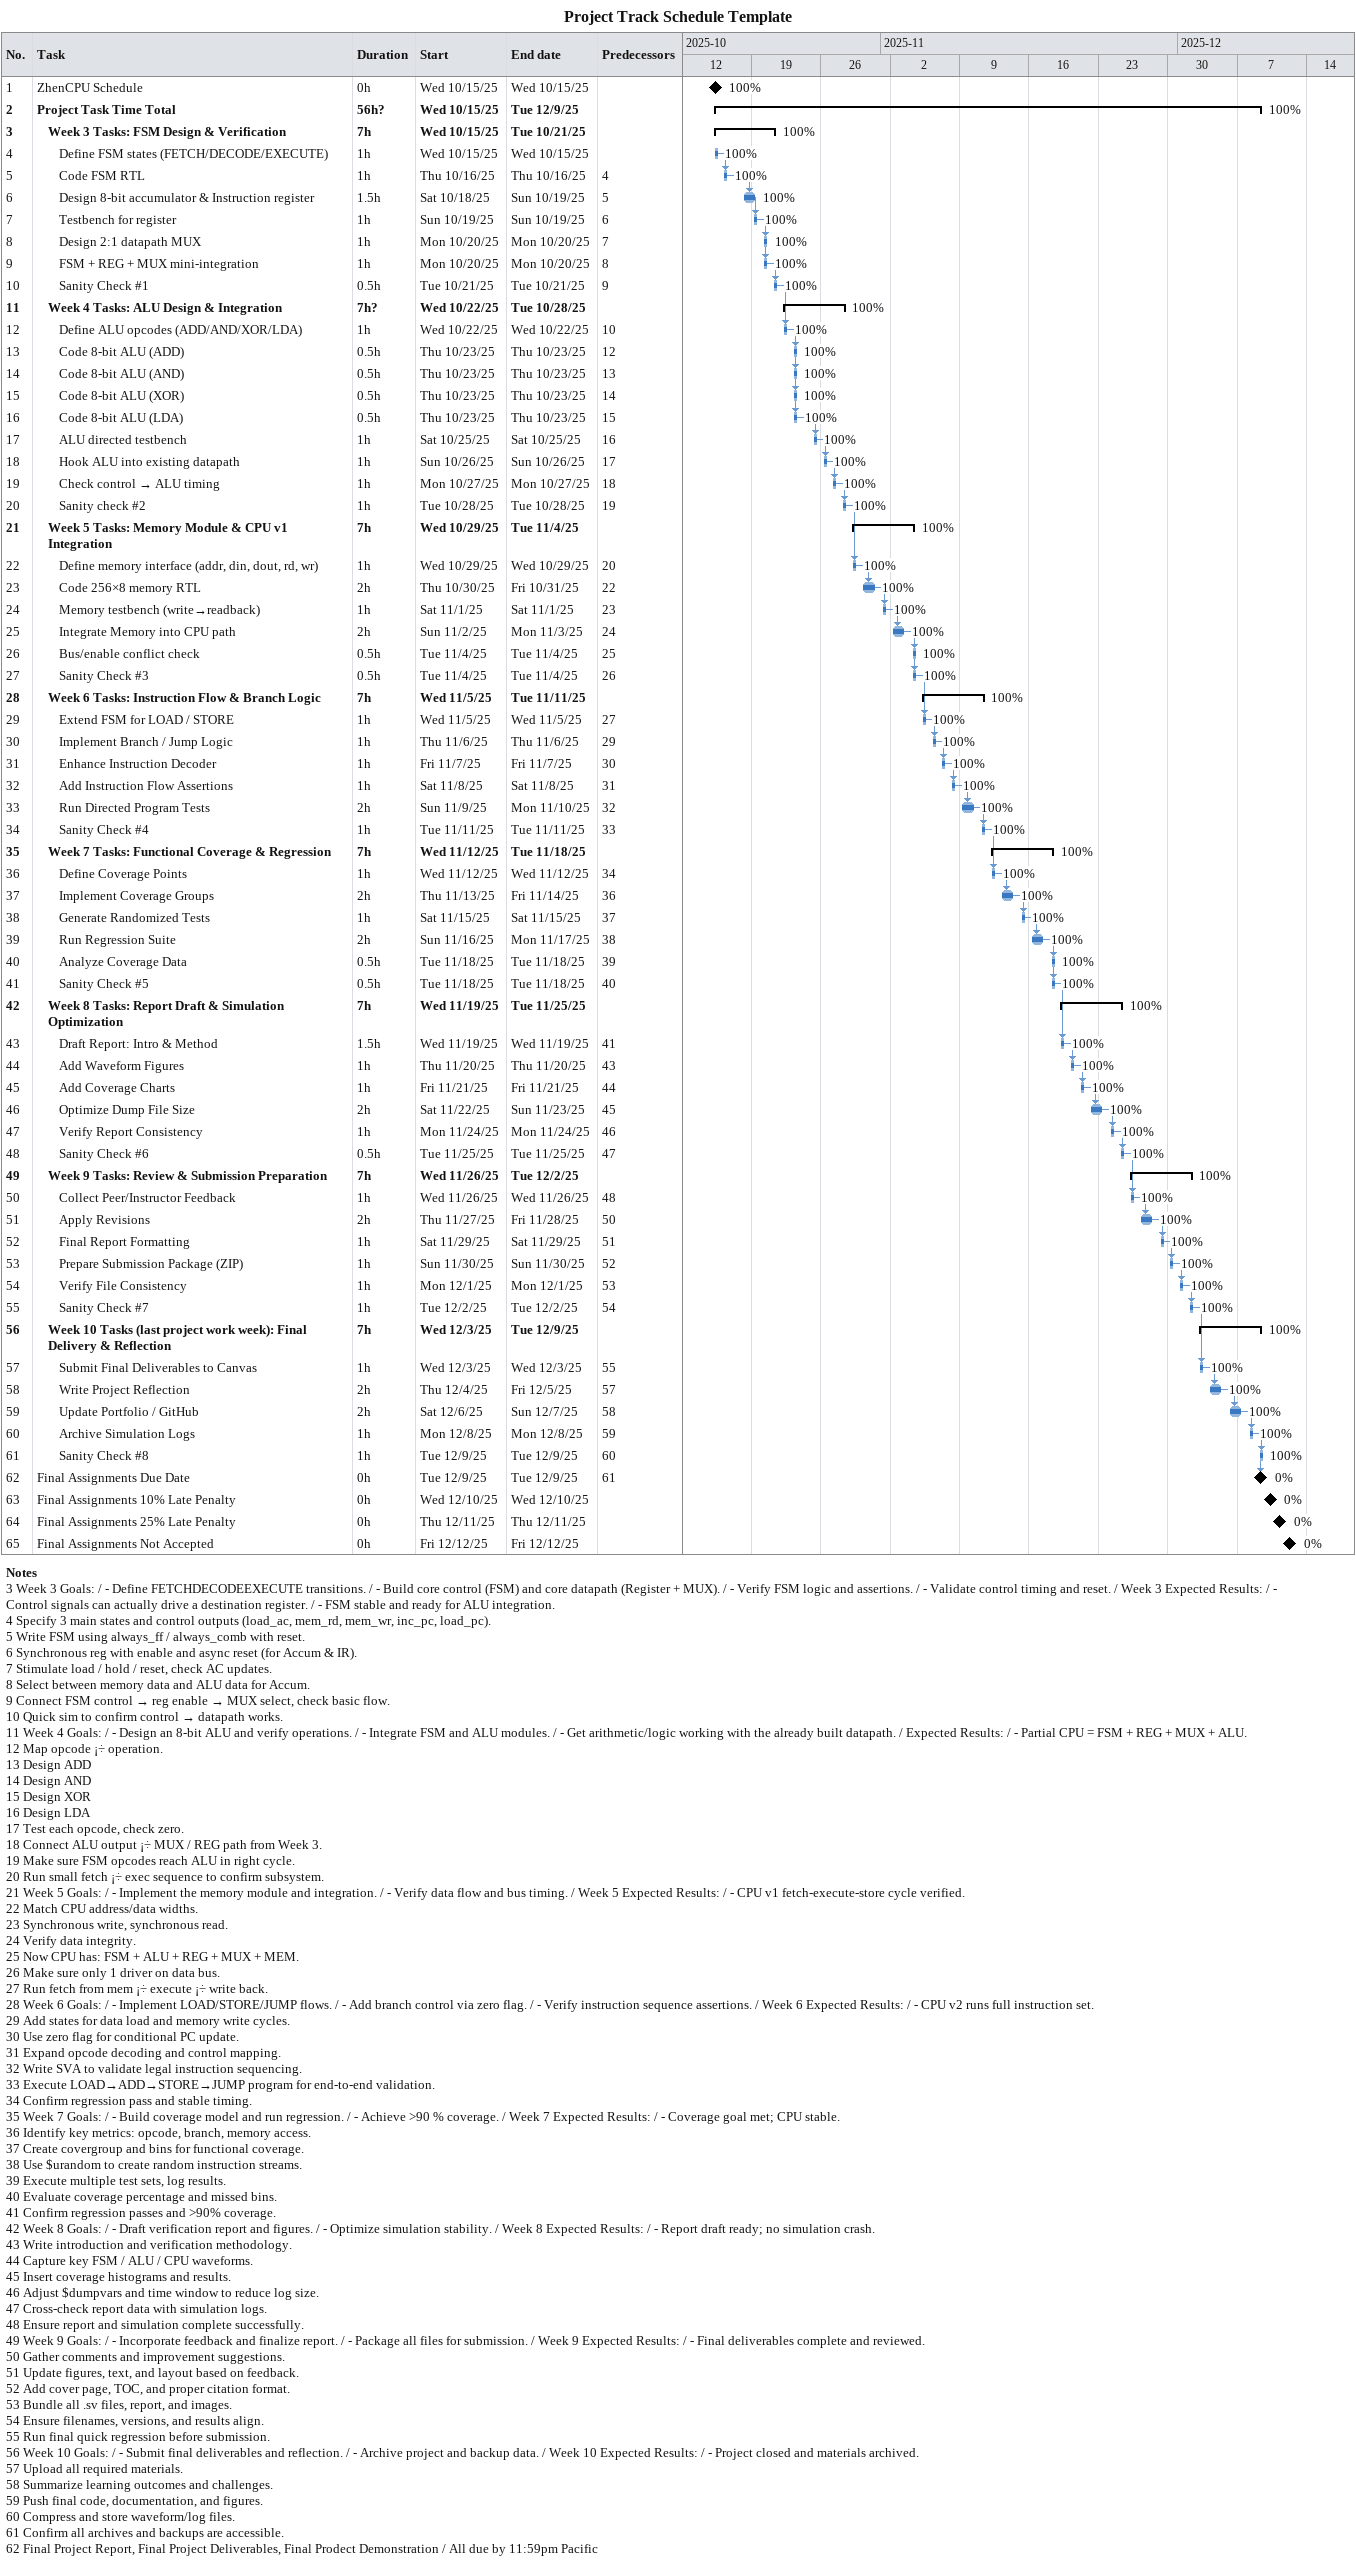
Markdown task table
Project Track Schedule Template

| ID | Level | Task | Duration | Start | Finish | Predecessors | % complete |
|---|---|---|---|---|---|---|---|
| 1 | 1 | ZhenCPU Schedule | 0h | 2025-10-15 | 2025-10-15 |  | 100 |
| 2 | 1 | **Project Task Time Total** | 56h? | 2025-10-15 | 2025-12-09 |  | 100 |
| 3 | 2 | **Week 3 Tasks: FSM Design & Verification** | 7h | 2025-10-15 | 2025-10-21 |  | 100 |
| 4 | 3 | Define FSM states (FETCH/DECODE/EXECUTE) | 1h | 2025-10-15 | 2025-10-15 |  | 100 |
| 5 | 3 | Code FSM RTL | 1h | 2025-10-16 | 2025-10-16 | 4 | 100 |
| 6 | 3 | Design 8-bit accumulator & Instruction register | 1.5h | 2025-10-18 | 2025-10-19 | 5 | 100 |
| 7 | 3 | Testbench for register | 1h | 2025-10-19 | 2025-10-19 | 6 | 100 |
| 8 | 3 | Design 2:1 datapath MUX | 1h | 2025-10-20 | 2025-10-20 | 7 | 100 |
| 9 | 3 | FSM + REG + MUX mini-integration | 1h | 2025-10-20 | 2025-10-20 | 8 | 100 |
| 10 | 3 | Sanity Check #1 | 0.5h | 2025-10-21 | 2025-10-21 | 9 | 100 |
| 11 | 2 | **Week 4 Tasks: ALU Design & Integration** | 7h? | 2025-10-22 | 2025-10-28 |  | 100 |
| 12 | 3 | Define ALU opcodes (ADD/AND/XOR/LDA) | 1h | 2025-10-22 | 2025-10-22 | 10 | 100 |
| 13 | 3 | Code 8-bit ALU (ADD) | 0.5h | 2025-10-23 | 2025-10-23 | 12 | 100 |
| 14 | 3 | Code 8-bit ALU (AND) | 0.5h | 2025-10-23 | 2025-10-23 | 13 | 100 |
| 15 | 3 | Code 8-bit ALU (XOR) | 0.5h | 2025-10-23 | 2025-10-23 | 14 | 100 |
| 16 | 3 | Code 8-bit ALU (LDA) | 0.5h | 2025-10-23 | 2025-10-23 | 15 | 100 |
| 17 | 3 | ALU directed testbench | 1h | 2025-10-25 | 2025-10-25 | 16 | 100 |
| 18 | 3 | Hook ALU into existing datapath | 1h | 2025-10-26 | 2025-10-26 | 17 | 100 |
| 19 | 3 | Check control → ALU timing | 1h | 2025-10-27 | 2025-10-27 | 18 | 100 |
| 20 | 3 | Sanity check #2 | 1h | 2025-10-28 | 2025-10-28 | 19 | 100 |
| 21 | 2 | **Week 5 Tasks: Memory Module & CPU v1 Integration** | 7h | 2025-10-29 | 2025-11-04 |  | 100 |
| 22 | 3 | Define memory interface (addr, din, dout, rd, wr) | 1h | 2025-10-29 | 2025-10-29 | 20 | 100 |
| 23 | 3 | Code 256×8 memory RTL | 2h | 2025-10-30 | 2025-10-31 | 22 | 100 |
| 24 | 3 | Memory testbench (write→readback) | 1h | 2025-11-01 | 2025-11-01 | 23 | 100 |
| 25 | 3 | Integrate Memory into CPU path | 2h | 2025-11-02 | 2025-11-03 | 24 | 100 |
| 26 | 3 | Bus/enable conflict check | 0.5h | 2025-11-04 | 2025-11-04 | 25 | 100 |
| 27 | 3 | Sanity Check #3 | 0.5h | 2025-11-04 | 2025-11-04 | 26 | 100 |
| 28 | 2 | **Week 6 Tasks: Instruction Flow & Branch Logic** | 7h | 2025-11-05 | 2025-11-11 |  | 100 |
| 29 | 3 | Extend FSM for LOAD / STORE | 1h | 2025-11-05 | 2025-11-05 | 27 | 100 |
| 30 | 3 | Implement Branch / Jump Logic | 1h | 2025-11-06 | 2025-11-06 | 29 | 100 |
| 31 | 3 | Enhance Instruction Decoder | 1h | 2025-11-07 | 2025-11-07 | 30 | 100 |
| 32 | 3 | Add Instruction Flow Assertions | 1h | 2025-11-08 | 2025-11-08 | 31 | 100 |
| 33 | 3 | Run Directed Program Tests | 2h | 2025-11-09 | 2025-11-10 | 32 | 100 |
| 34 | 3 | Sanity Check #4 | 1h | 2025-11-11 | 2025-11-11 | 33 | 100 |
| 35 | 2 | **Week 7 Tasks: Functional Coverage & Regression** | 7h | 2025-11-12 | 2025-11-18 |  | 100 |
| 36 | 3 | Define Coverage Points | 1h | 2025-11-12 | 2025-11-12 | 34 | 100 |
| 37 | 3 | Implement Coverage Groups | 2h | 2025-11-13 | 2025-11-14 | 36 | 100 |
| 38 | 3 | Generate Randomized Tests | 1h | 2025-11-15 | 2025-11-15 | 37 | 100 |
| 39 | 3 | Run Regression Suite | 2h | 2025-11-16 | 2025-11-17 | 38 | 100 |
| 40 | 3 | Analyze Coverage Data | 0.5h | 2025-11-18 | 2025-11-18 | 39 | 100 |
| 41 | 3 | Sanity Check #5 | 0.5h | 2025-11-18 | 2025-11-18 | 40 | 100 |
| 42 | 2 | **Week 8 Tasks: Report Draft & Simulation Optimization** | 7h | 2025-11-19 | 2025-11-25 |  | 100 |
| 43 | 3 | Draft Report: Intro & Method | 1.5h | 2025-11-19 | 2025-11-19 | 41 | 100 |
| 44 | 3 | Add Waveform Figures | 1h | 2025-11-20 | 2025-11-20 | 43 | 100 |
| 45 | 3 | Add Coverage Charts | 1h | 2025-11-21 | 2025-11-21 | 44 | 100 |
| 46 | 3 | Optimize Dump File Size | 2h | 2025-11-22 | 2025-11-23 | 45 | 100 |
| 47 | 3 | Verify Report Consistency | 1h | 2025-11-24 | 2025-11-24 | 46 | 100 |
| 48 | 3 | Sanity Check #6 | 0.5h | 2025-11-25 | 2025-11-25 | 47 | 100 |
| 49 | 2 | **Week 9 Tasks: Review & Submission Preparation** | 7h | 2025-11-26 | 2025-12-02 |  | 100 |
| 50 | 3 | Collect Peer/Instructor Feedback | 1h | 2025-11-26 | 2025-11-26 | 48 | 100 |
| 51 | 3 | Apply Revisions | 2h | 2025-11-27 | 2025-11-28 | 50 | 100 |
| 52 | 3 | Final Report Formatting | 1h | 2025-11-29 | 2025-11-29 | 51 | 100 |
| 53 | 3 | Prepare Submission Package (ZIP) | 1h | 2025-11-30 | 2025-11-30 | 52 | 100 |
| 54 | 3 | Verify File Consistency | 1h | 2025-12-01 | 2025-12-01 | 53 | 100 |
| 55 | 3 | Sanity Check #7 | 1h | 2025-12-02 | 2025-12-02 | 54 | 100 |
| 56 | 2 | **Week 10 Tasks (last project work week): Final Delivery & Reflection** | 7h | 2025-12-03 | 2025-12-09 |  | 100 |
| 57 | 3 | Submit Final Deliverables to Canvas | 1h | 2025-12-03 | 2025-12-03 | 55 | 100 |
| 58 | 3 | Write Project Reflection | 2h | 2025-12-04 | 2025-12-05 | 57 | 100 |
| 59 | 3 | Update Portfolio / GitHub | 2h | 2025-12-06 | 2025-12-07 | 58 | 100 |
| 60 | 3 | Archive Simulation Logs | 1h | 2025-12-08 | 2025-12-08 | 59 | 100 |
| 61 | 3 | Sanity Check #8 | 1h | 2025-12-09 | 2025-12-09 | 60 | 100 |
| 62 | 1 | Final Assignments Due Date | 0h | 2025-12-09 | 2025-12-09 | 61 | 0 |
| 63 | 1 | Final Assignments 10% Late Penalty | 0h | 2025-12-10 | 2025-12-10 |  | 0 |
| 64 | 1 | Final Assignments 25% Late Penalty | 0h | 2025-12-11 | 2025-12-11 |  | 0 |
| 65 | 1 | Final Assignments Not Accepted | 0h | 2025-12-12 | 2025-12-12 |  | 0 |

Notes
- 3: Week 3 Goals: / - Define FETCHDECODEEXECUTE transitions. / - Build core control (FSM) and core datapath (Register + MUX). / - Verify FSM logic and assertions. / - Validate control timing and reset. / Week 3 Expected Results: / - Control signals can actually drive a destination register. / - FSM stable and ready for ALU integration.
- 4: Specify 3 main states and control outputs (load_ac, mem_rd, mem_wr, inc_pc, load_pc).
- 5: Write FSM using always_ff / always_comb with reset.
- 6: Synchronous reg with enable and async reset (for Accum & IR).
- 7: Stimulate load / hold / reset, check AC updates.
- 8: Select between memory data and ALU data for Accum.
- 9: Connect FSM control → reg enable → MUX select, check basic flow.
- 10: Quick sim to confirm control → datapath works.
- 11: Week 4 Goals: / - Design an 8-bit ALU and verify operations. / - Integrate FSM and ALU modules. / - Get arithmetic/logic working with the already built datapath. / Expected Results: / - Partial CPU = FSM + REG + MUX + ALU.
- 12: Map opcode ¡÷ operation.
- 13: Design ADD
- 14: Design AND
- 15: Design XOR
- 16: Design LDA
- 17: Test each opcode, check zero.
- 18: Connect ALU output ¡÷ MUX / REG path from Week 3.
- 19: Make sure FSM opcodes reach ALU in right cycle.
- 20: Run small fetch ¡÷ exec sequence to confirm subsystem.
- 21: Week 5 Goals: / - Implement the memory module and integration. / - Verify data flow and bus timing. / Week 5 Expected Results: / - CPU v1 fetch-execute-store cycle verified.
- 22: Match CPU address/data widths.
- 23: Synchronous write, synchronous read.
- 24: Verify data integrity.
- 25: Now CPU has: FSM + ALU + REG + MUX + MEM.
- 26: Make sure only 1 driver on data bus.
- 27: Run fetch from mem ¡÷ execute ¡÷ write back.
- 28: Week 6 Goals: / - Implement LOAD/STORE/JUMP flows. / - Add branch control via zero flag. / - Verify instruction sequence assertions. / Week 6 Expected Results: / - CPU v2 runs full instruction set.
- 29: Add states for data load and memory write cycles.
- 30: Use zero flag for conditional PC update.
- 31: Expand opcode decoding and control mapping.
- 32: Write SVA to validate legal instruction sequencing.
- 33: Execute LOAD→ADD→STORE→JUMP program for end-to-end validation.
- 34: Confirm regression pass and stable timing.
- 35: Week 7 Goals: / - Build coverage model and run regression. / - Achieve >90 % coverage. / Week 7 Expected Results: / - Coverage goal met; CPU stable.
- 36: Identify key metrics: opcode, branch, memory access.
- 37: Create covergroup and bins for functional coverage.
- 38: Use $urandom to create random instruction streams.
- 39: Execute multiple test sets, log results.
- 40: Evaluate coverage percentage and missed bins.
- 41: Confirm regression passes and >90% coverage.
- 42: Week 8 Goals: / - Draft verification report and figures. / - Optimize simulation stability. / Week 8 Expected Results: / - Report draft ready; no simulation crash.
- 43: Write introduction and verification methodology.
- 44: Capture key FSM / ALU / CPU waveforms.
- 45: Insert coverage histograms and results.
- 46: Adjust $dumpvars and time window to reduce log size.
- 47: Cross-check report data with simulation logs.
- 48: Ensure report and simulation complete successfully.
- 49: Week 9 Goals: / - Incorporate feedback and finalize report. / - Package all files for submission. / Week 9 Expected Results: / - Final deliverables complete and reviewed.
- 50: Gather comments and improvement suggestions.
- 51: Update figures, text, and layout based on feedback.
- 52: Add cover page, TOC, and proper citation format.
- 53: Bundle all .sv files, report, and images.
- 54: Ensure filenames, versions, and results align.
- 55: Run final quick regression before submission.
- 56: Week 10 Goals: / - Submit final deliverables and reflection. / - Archive project and backup data. / Week 10 Expected Results: / - Project closed and materials archived.
- 57: Upload all required materials.
- 58: Summarize learning outcomes and challenges.
- 59: Push final code, documentation, and figures.
- 60: Compress and store waveform/log files.
- 61: Confirm all archives and backups are accessible.
- 62: Final Project Report, Final Project Deliverables, Final Prodect Demonstration / All due by 11:59pm Pacific
